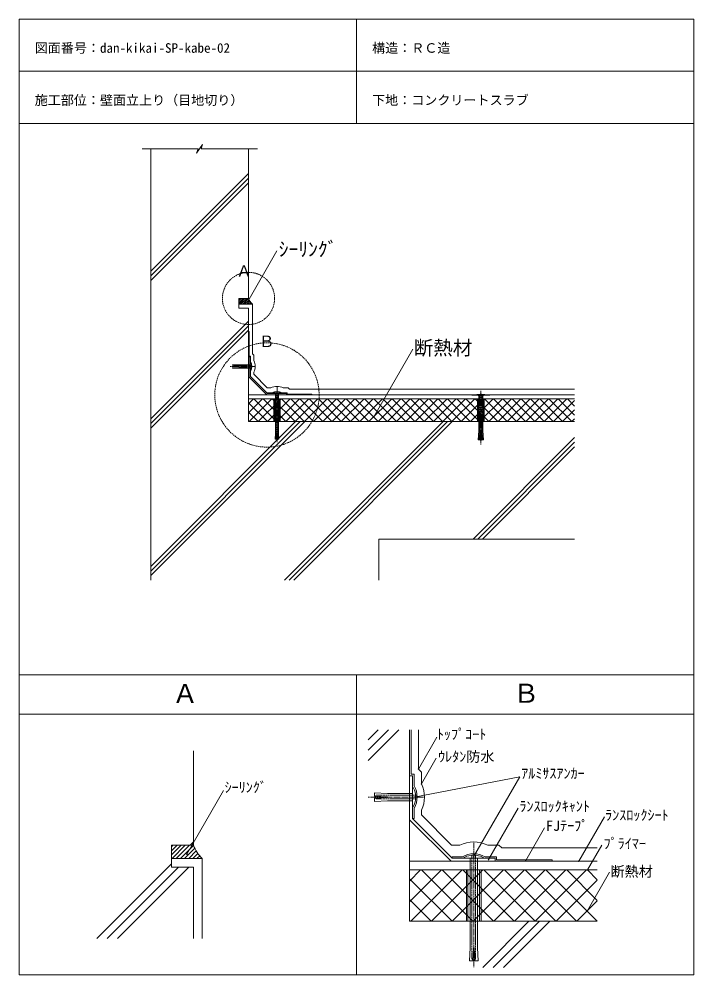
# Model space of a CAD drawing. Units: millimetres, scale not verified. Extents: x -517 to 518, y -673 to 792.
import ezdxf
from ezdxf.enums import TextEntityAlignment as Align

# ---------------------------------------------------------------- set-up
doc = ezdxf.new("R2010")
doc.units = ezdxf.units.MM
doc.header["$PDMODE"] = 32
doc.header["$PDSIZE"] = 0.8
for name, pattern in [('CHAIN2', [12, 9, -1, 1, -1]), ('DASHED1', [1.8, 1.2, -0.6]), ('DASHED2', [3, 2, -1])]:
    doc.linetypes.add(name, pattern=pattern)
doc.layers.add('0-0', color=1, linetype='Continuous', lineweight=13)
doc.styles.add('ＭＳ ゴシック', font='')
doc.styles.get('ＭＳ ゴシック').set_extended_font_data('MS Gothic')

msp = doc.modelspace()

# ---------------------------------------------------------------- linework, layer by layer
at = {"layer": '0-0', "color": 7}
for p, q in [((-516.864, 792.357), (-516.864, -673.469)), ((-516.864, 792.357), (517.853, 792.357)), ((0.494, 792.357), (0.494, 632.357)), ((517.853, 792.357), (517.853, -673.469)), ((-516.864, 712.357), (517.853, 712.357)), ((-516.864, 632.357), (517.853, 632.357)), ((-328.133, 593.433), (-242.278, 593.433)), ((-315.075, 593.433), (-315.075, -68.008)), ((-235.486, 599.986), (-237.871, 593.433)), ((-237.871, 593.433), (-151.475, 593.433)), ((-165.075, 363.992), (-165.075, 593.433)), ((-315.075, 405.541), (-165.075, 555.541)), ((-315.075, 398.47), (-165.075, 548.47)), ((-315.075, 391.399), (-165.075, 541.399)), ((-166.38, 359.411), (-121.586, 436.996)), ((-180.075, 363.992), (-165.075, 363.992)), ((-180.075, 348.992), (-180.075, 363.992)), ((-165.075, 348.992), (-180.075, 348.992)), ((-165.075, 174.992), (-165.075, 348.992)), ((-315.075, 179.267), (-165.075, 329.267)), ((-315.075, 172.196), (-165.075, 322.196)), ((-315.075, 165.125), (-165.075, 315.125)), ((27.173, 182.492), (86.931, 285.996)), ((-164.075, 275.277), (-162.075, 275.277)), ((-162.075, 267.44), (-162.075, 275.277)), ((-162.075, 245.105), (-162.075, 251.941)), ((-163.075, 245.105), (-162.075, 245.105)), ((-135.962, 217.992), (-135.962, 218.992)), ((-135.962, 218.992), (-129.126, 218.992)), ((-113.626, 218.992), (-105.79, 218.992)), ((-105.79, 216.992), (-105.79, 218.992)), ((-105.79, 216.992), (-67.962, 216.992)), ((-67.962, 216.992), (-67.962, 215.992)), ((-315.075, -47.007), (-93.075, 174.992)), ((-315.075, -54.078), (-86.004, 174.992)), ((-315.075, -61.149), (-78.933, 174.992)), ((-165.075, 174.992), (334.925, 174.992)), ((-109.801, -68.008), (133.199, 174.992)), ((-102.73, -68.008), (140.27, 174.992)), ((-95.659, -68.008), (147.341, 174.992)), ((179.473, -5.008), (334.925, 150.445)), ((186.544, -5.008), (334.925, 143.374)), ((193.615, -5.008), (334.925, 136.302)), ((34.925, -5.008), (334.925, -5.008)), ((34.925, -5.008), (34.925, -68.008)), ((-516.864, -213.469), (517.853, -213.469)), ((0.494, -213.469), (0.494, -673.469)), ((-516.864, -273.469), (517.853, -273.469)), ((18.299, -312.967), (33.764, -297.502)), ((18.299, -328.877), (49.674, -297.502)), ((18.299, -344.787), (65.584, -297.502)), ((81.944, -591.33), (81.944, -297.502)), ((84.194, -365.691), (84.194, -297.502)), ((95.444, -357.816), (123.604, -309.042)), ((-249.495, -474.73), (-249.495, -329.814)), ((99.944, -380.701), (122.84, -341.044)), ((84.194, -365.691), (88.694, -365.691)), ((88.694, -383.322), (88.694, -365.691)), ((88.987, -400.726), (250.919, -369.657)), ((180.097, -492.326), (250.919, -369.657)), ((-259.657, -488.291), (-203.24, -390.574)), ((88.694, -433.577), (88.694, -418.196)), ((202.978, -496.538), (248.501, -417.691)), ((86.444, -433.577), (88.694, -433.577)), ((341.186, -499.08), (380.554, -430.892)), ((260.107, -498.044), (289.021, -447.964)), ((-254.614, -474.73), (-249.495, -469.611)), ((354.686, -512.58), (376.751, -474.363)), ((147.448, -494.58), (147.448, -492.33)), ((147.448, -492.33), (162.829, -492.33)), ((197.703, -492.33), (215.334, -492.33)), ((215.334, -496.83), (215.334, -492.33)), ((215.334, -496.83), (300.448, -496.83)), ((300.448, -496.83), (300.448, -499.08)), ((-397.76, -617.875), (-283.245, -503.361)), ((-381.85, -617.875), (-272.454, -508.48)), ((-365.94, -617.875), (-256.544, -508.48)), ((-249.495, -617.875), (-249.495, -508.48)), ((354.062, -575.596), (388.651, -515.685)), ((81.944, -591.33), (369.796, -591.33)), ((194.02, -662.274), (264.963, -591.33)), ((209.93, -662.274), (280.873, -591.33)), ((225.84, -662.274), (296.783, -591.33)), ((-516.864, -673.469), (517.853, -673.469))]:
    msp.add_line(p, q, dxfattribs=at)
at = {"layer": '0-0', "color": 2}
for p, q in [((-180.075, 357.391), (-173.474, 363.992)), ((-180.075, 360.22), (-176.302, 363.992)), ((-180.075, 363.048), (-179.131, 363.992)), ((-179.645, 354.992), (-170.645, 363.992)), ((-176.817, 354.992), (-167.817, 363.992)), ((-173.988, 354.992), (-165.05, 363.931)), ((-171.16, 354.992), (-164.178, 361.975)), ((-168.332, 354.992), (-163.175, 360.149)), ((-165.503, 354.992), (-162.052, 358.444)), ((-162.675, 354.992), (-160.813, 356.854)), ((-159.846, 354.992), (-159.462, 355.376)), ((-283.245, -489.581), (-268.394, -474.73)), ((-283.245, -483.217), (-274.758, -474.73)), ((-283.245, -476.853), (-281.122, -474.73)), ((-282.28, -494.98), (-262.03, -474.73)), ((-275.916, -494.98), (-255.666, -474.73)), ((-269.552, -494.98), (-249.441, -474.868)), ((-263.188, -494.98), (-247.478, -479.269)), ((-256.824, -494.98), (-245.222, -483.377)), ((-250.46, -494.98), (-242.694, -487.213)), ((-244.096, -494.98), (-239.907, -490.79)), ((-237.732, -494.98), (-236.868, -494.115))]:
    msp.add_line(p, q, dxfattribs=at)
at = {"layer": '0-0', "color": 4}
for p, q in [((-159.075, 354.992), (-180.075, 354.992)), ((-159.075, 354.992), (-159.075, 278.777)), ((-157.075, 247.59), (-157.075, 250.776)), ((-111.819, 226.992), (-104.29, 226.992)), ((95.444, -297.502), (95.444, -357.816)), ((99.944, -427.985), (99.944, -420.817)), ((201.77, -474.33), (218.709, -474.33)), ((218.709, -474.33), (223.209, -478.83)), ((223.209, -478.83), (369.796, -478.83)), ((-235.995, -494.98), (-283.245, -494.98)), ((-235.995, -494.98), (-235.995, -617.875))]:
    msp.add_line(p, q, dxfattribs=at)
at = {"layer": '0-0', "color": 134}
for p, q in [((-165.075, 274.277), (-165.075, 244.277)), ((-163.075, 245.105), (-135.962, 217.992)), ((-135.962, 217.992), (-106.79, 217.992)), ((81.944, -367.941), (81.944, -435.441)), ((86.444, -433.577), (147.448, -494.58)), ((147.448, -494.58), (213.084, -494.58))]:
    msp.add_line(p, q, dxfattribs=at)
at = {"layer": '0-0'}
for p, q in [((-163.075, 262.191), (-163.075, 267.191)), ((-189.075, 259.691), (-188.389, 260.376)), ((-189.075, 259.691), (-188.389, 259.005)), ((-189.037, 260.41), (-188.919, 262.654)), ((-180.075, 259.941), (-189.037, 260.41)), ((-180.075, 259.441), (-189.037, 258.971)), ((-188.919, 256.727), (-189.037, 258.971)), ((-180.075, 262.191), (-188.919, 262.654)), ((-180.075, 257.191), (-188.919, 256.727)), ((-180.075, 262.191), (-163.075, 262.191)), ((-180.075, 259.441), (-180.075, 259.941)), ((-180.075, 257.191), (-163.075, 257.191)), ((-163.075, 257.191), (-163.075, 252.191)), ((-161.075, 261.516), (-161.075, 257.866)), ((-123.201, 219.992), (-119.551, 219.992)), ((-113.876, 217.992), (-128.876, 217.992)), ((-125.376, 174.992), (-125.376, 209.992)), ((-123.876, 217.965), (-123.876, 217.992)), ((-123.876, 156.992), (-123.876, 217.992)), ((-118.876, 156.992), (-118.876, 217.992)), ((-117.376, 209.992), (-117.376, 174.992)), ((206.199, 216.242), (176.199, 216.242)), ((176.199, 216.242), (176.199, 215.992)), ((176.199, 215.992), (206.199, 215.992)), ((177.199, 215.992), (177.449, 215.742)), ((188.199, 214.598), (187.054, 215.742)), ((187.199, 174.992), (187.199, 209.992)), ((188.199, 184.598), (188.199, 214.598)), ((194.199, 214.598), (188.199, 214.598)), ((194.199, 214.598), (195.344, 215.742)), ((194.199, 214.598), (194.199, 160.731)), ((195.199, 209.992), (195.199, 174.992)), ((197.199, 216.242), (196.949, 216.492)), ((206.199, 216.242), (206.199, 215.992)), ((-123.876, 156.992), (-124.34, 148.148)), ((-122.096, 148.03), (-124.34, 148.148)), ((-121.626, 156.992), (-122.096, 148.03)), ((-121.376, 147.992), (-122.062, 148.678)), ((-121.126, 156.992), (-121.626, 156.992)), ((-121.376, 147.992), (-120.69, 148.678)), ((-121.126, 156.992), (-120.656, 148.03)), ((-118.412, 148.148), (-120.656, 148.03)), ((-118.876, 156.992), (-118.412, 148.148)), ((189.99, 146.784), (187.002, 147.046)), ((190.096, 147.992), (187.107, 148.254)), ((190.227, 149.492), (187.239, 149.754)), ((190.358, 150.992), (187.37, 151.254)), ((190.49, 152.492), (187.501, 152.754)), ((190.621, 153.992), (187.632, 154.254)), ((190.752, 155.492), (187.764, 155.754)), ((190.883, 156.992), (187.895, 157.254)), ((191.015, 158.492), (188.026, 158.754)), ((191.199, 146.492), (189.699, 149.09)), ((190.949, 157.742), (189.99, 146.784)), ((191.449, 157.742), (190.949, 157.742)), ((191.383, 158.492), (191.015, 158.492)), ((191.199, 146.492), (192.699, 149.09)), ((191.383, 158.492), (194.372, 158.754)), ((191.449, 157.742), (192.408, 146.784)), ((191.515, 156.992), (194.503, 157.254)), ((191.646, 155.492), (194.634, 155.754)), ((191.777, 153.992), (194.766, 154.254)), ((191.908, 152.492), (194.897, 152.754)), ((192.039, 150.992), (195.028, 151.254)), ((192.171, 149.492), (195.159, 149.754)), ((192.302, 147.992), (195.291, 148.254)), ((192.408, 146.784), (195.396, 147.046)), ((194.199, 160.731), (195.396, 147.046)), ((28.029, -399.139), (28.294, -394.091)), ((48.194, -395.134), (28.294, -394.091)), ((48.194, -395.134), (86.444, -395.134)), ((86.444, -395.134), (86.444, -383.884)), ((27.944, -400.759), (29.487, -399.216)), ((27.944, -400.759), (29.487, -402.302)), ((48.194, -400.196), (28.029, -399.139)), ((48.194, -401.321), (28.029, -402.378)), ((28.294, -407.427), (28.029, -402.378)), ((48.194, -406.384), (28.294, -407.427)), ((48.194, -401.321), (48.194, -400.196)), ((48.194, -406.384), (86.444, -406.384)), ((86.444, -406.384), (86.444, -417.634)), ((90.944, -396.653), (90.944, -404.865)), ((197.141, -494.58), (163.391, -494.58)), ((174.641, -494.641), (174.641, -494.58)), ((174.641, -631.83), (174.641, -494.58)), ((176.16, -490.08), (184.372, -490.08)), ((185.891, -631.83), (185.891, -494.58)), ((171.266, -591.33), (171.266, -512.58)), ((189.266, -512.58), (189.266, -591.33)), ((174.641, -631.83), (173.598, -651.731)), ((179.704, -631.83), (178.647, -651.995)), ((180.829, -631.83), (179.704, -631.83)), ((180.829, -631.83), (181.885, -651.995)), ((185.891, -631.83), (186.934, -651.731)), ((178.647, -651.995), (173.598, -651.731)), ((180.266, -652.08), (178.723, -650.537)), ((180.266, -652.08), (181.809, -650.537)), ((186.934, -651.731), (181.885, -651.995))]:
    msp.add_line(p, q, dxfattribs=at)
at = {"layer": '0-0', "linetype": 'CHAIN2'}
for p, q in [((-155.584, 259.691), (-193.361, 259.691)), ((-121.376, 228.547), (-121.376, 143.462)), ((191.199, 222.407), (191.199, 140.067)), ((103.297, -400.759), (18.299, -400.759)), ((180.266, -470.831), (180.266, -662.274))]:
    msp.add_line(p, q, dxfattribs=at)
at = {"layer": '0-0', "linetype": 'DASHED1'}
for p, q in [((-188.389, 260.376), (-187.825, 260.941)), ((-188.389, 259.005), (-187.825, 258.441)), ((-161.075, 260.941), (-187.825, 260.941)), ((-161.075, 258.441), (-187.825, 258.441)), ((-122.626, 219.992), (-122.626, 149.242)), ((-120.126, 219.992), (-120.126, 149.242)), ((189.699, 216.492), (189.699, 149.09)), ((192.699, 216.492), (192.699, 149.09)), ((-122.062, 148.678), (-122.626, 149.242)), ((-120.69, 148.678), (-120.126, 149.242)), ((29.487, -399.216), (30.757, -397.946)), ((29.487, -402.302), (30.757, -403.571)), ((90.944, -397.946), (30.757, -397.946)), ((90.944, -403.571), (30.757, -403.571)), ((177.454, -490.08), (177.454, -649.268)), ((183.079, -490.08), (183.079, -649.268)), ((178.723, -650.537), (177.454, -649.268)), ((181.809, -650.537), (183.079, -649.268))]:
    msp.add_line(p, q, dxfattribs=at)
at = {"layer": '0-0', "color": 3}
for p, q in [((-165.075, 215.992), (334.925, 215.992)), ((81.944, -499.08), (369.796, -499.08))]:
    msp.add_line(p, q, dxfattribs=at)
at = {"layer": '0-0', "color": 6}
for p, q in [((-165.075, 202.466), (-157.548, 209.992)), ((-165.075, 188.323), (-143.406, 209.992)), ((-165.075, 209.992), (-165.075, 174.992)), ((334.925, 209.992), (-165.075, 209.992)), ((-164.264, 174.992), (-129.264, 209.992)), ((-156.993, 209.992), (-121.993, 174.992)), ((-150.121, 174.992), (-115.121, 209.992)), ((-142.851, 209.992), (-107.851, 174.992)), ((-135.979, 174.992), (-100.979, 209.992)), ((-128.709, 209.992), (-93.709, 174.992)), ((-121.837, 174.992), (-86.837, 209.992)), ((-114.567, 209.992), (-79.567, 174.992)), ((-107.695, 174.992), (-72.695, 209.992)), ((-100.425, 209.992), (-65.425, 174.992)), ((-93.553, 174.992), (-58.553, 209.992)), ((-86.283, 209.992), (-51.283, 174.992)), ((-79.411, 174.992), (-44.411, 209.992)), ((-72.14, 209.992), (-37.14, 174.992)), ((-65.269, 174.992), (-30.269, 209.992)), ((-57.998, 209.992), (-22.998, 174.992)), ((-51.126, 174.992), (-16.126, 209.992)), ((-43.856, 209.992), (-8.856, 174.992)), ((-36.984, 174.992), (-1.984, 209.992)), ((-29.714, 209.992), (5.286, 174.992)), ((-22.842, 174.992), (12.158, 209.992)), ((-15.572, 209.992), (19.428, 174.992)), ((-8.7, 174.992), (26.3, 209.992)), ((-1.43, 209.992), (33.57, 174.992)), ((5.442, 174.992), (40.442, 209.992)), ((12.712, 209.992), (47.712, 174.992)), ((19.584, 174.992), (54.584, 209.992)), ((26.854, 209.992), (61.854, 174.992)), ((33.726, 174.992), (68.726, 209.992)), ((40.997, 209.992), (75.997, 174.992)), ((47.868, 174.992), (82.868, 209.992)), ((55.139, 209.992), (90.139, 174.992)), ((62.011, 174.992), (97.011, 209.992)), ((69.281, 209.992), (104.281, 174.992)), ((76.153, 174.992), (111.153, 209.992)), ((83.423, 209.992), (118.423, 174.992)), ((90.295, 174.992), (125.295, 209.992)), ((97.565, 209.992), (132.565, 174.992)), ((104.437, 174.992), (139.437, 209.992)), ((111.707, 209.992), (146.707, 174.992)), ((118.579, 174.992), (153.579, 209.992)), ((125.849, 209.992), (160.849, 174.992)), ((132.721, 174.992), (167.721, 209.992)), ((139.992, 209.992), (174.992, 174.992)), ((146.863, 174.992), (181.863, 209.992)), ((154.134, 209.992), (189.134, 174.992)), ((161.006, 174.992), (196.006, 209.992)), ((168.276, 209.992), (203.276, 174.992)), ((175.148, 174.992), (210.148, 209.992)), ((182.418, 209.992), (217.418, 174.992)), ((189.29, 174.992), (224.29, 209.992)), ((196.56, 209.992), (231.56, 174.992)), ((203.432, 174.992), (238.432, 209.992)), ((210.702, 209.992), (245.702, 174.992)), ((217.574, 174.992), (252.574, 209.992)), ((224.844, 209.992), (259.844, 174.992)), ((231.716, 174.992), (266.716, 209.992)), ((238.987, 209.992), (273.987, 174.992)), ((245.858, 174.992), (280.858, 209.992)), ((253.129, 209.992), (288.129, 174.992)), ((260.001, 174.992), (295.001, 209.992)), ((267.271, 209.992), (302.271, 174.992)), ((274.143, 174.992), (309.143, 209.992)), ((281.413, 209.992), (316.413, 174.992)), ((288.285, 174.992), (323.285, 209.992)), ((295.555, 209.992), (330.555, 174.992)), ((302.427, 174.992), (334.925, 207.491)), ((309.697, 209.992), (334.925, 184.764)), ((323.839, 209.992), (334.925, 198.906)), ((-165.075, 203.931), (-136.135, 174.992)), ((316.569, 174.992), (334.925, 193.349)), ((-165.075, 189.789), (-150.278, 174.992)), ((330.711, 174.992), (334.925, 179.207)), ((-165.075, 175.647), (-164.42, 174.992)), ((81.944, -529.515), (98.88, -512.58)), ((81.944, -561.335), (130.699, -512.58)), ((81.944, -512.58), (81.944, -591.33)), ((369.796, -512.58), (81.944, -512.58)), ((83.769, -591.33), (162.519, -512.58)), ((100.127, -512.58), (178.877, -591.33)), ((115.589, -591.33), (194.339, -512.58)), ((131.947, -512.58), (210.697, -591.33)), ((147.409, -591.33), (226.159, -512.58)), ((163.767, -512.58), (242.517, -591.33)), ((179.229, -591.33), (257.979, -512.58)), ((195.587, -512.58), (274.337, -591.33)), ((211.048, -591.33), (289.798, -512.58)), ((227.406, -512.58), (306.156, -591.33)), ((242.868, -591.33), (321.618, -512.58)), ((259.226, -512.58), (337.976, -591.33)), ((274.688, -591.33), (353.438, -512.58)), ((291.046, -512.58), (369.796, -591.33)), ((322.866, -512.58), (369.796, -559.51)), ((354.686, -512.58), (369.796, -527.691)), ((81.944, -526.217), (147.057, -591.33)), ((306.508, -591.33), (369.796, -528.042)), ((81.944, -558.037), (115.238, -591.33)), ((338.328, -591.33), (369.796, -559.862)), ((81.944, -589.857), (83.418, -591.33)), ((81.944, -591.33), (369.796, -591.33))]:
    msp.add_line(p, q, dxfattribs=at)
at = {"layer": '0-0', "color": 7}
for points in [[(-235.486, 599.986), (-244.663, 586.879), (-242.278, 593.433)], [(-164.075, 275.277), (-164.075, 313.105), (-165.075, 313.105)], [(-249.495, -508.48), (-283.245, -508.48), (-283.245, -474.73), (-249.495, -474.73)]]:
    msp.add_lwpolyline(points, dxfattribs=at)
at = {"layer": '0-0', "color": 4}
for points in [[(-157.075, 268.605), (-157.075, 276.777), (-159.075, 278.777)], [(-157.075, 247.59), (-136.477, 226.992), (-130.933, 226.992)], [(-104.29, 226.992), (-102.29, 224.992), (334.925, 224.992)], [(99.944, -380.701), (99.944, -362.316), (95.444, -357.816)], [(99.944, -427.985), (146.29, -474.33), (158.762, -474.33)]]:
    msp.add_lwpolyline(points, dxfattribs=at)
at = {"layer": '0-0', "color": 134}
for points in [[(-165.075, 274.277), (-163.075, 274.277), (-163.075, 245.105)], [(-165.075, 244.277), (-136.79, 215.992), (-106.79, 215.992), (-106.79, 217.992)], [(81.944, -367.941), (86.444, -367.941), (86.444, -433.577)], [(81.944, -435.441), (145.584, -499.08), (213.084, -499.08), (213.084, -494.58)]]:
    msp.add_lwpolyline(points, dxfattribs=at)
at = {"layer": '0-0'}
for points in [[(-116.376, 174.992), (-126.376, 174.992), (-126.376, 209.992), (-116.376, 209.992)], [(196.199, 174.992), (186.199, 174.992), (186.199, 209.992), (196.199, 209.992)], [(191.516, -591.33), (169.016, -591.33), (169.016, -512.58), (191.516, -512.58)]]:
    msp.add_lwpolyline(points, close=True, dxfattribs=at)
for points in [[(205.199, 215.992), (204.949, 215.742), (177.449, 215.742)], [(185.199, 216.242), (185.449, 216.492), (196.949, 216.492)], [(188.199, 184.598), (188.199, 160.731), (187.002, 147.046)]]:
    msp.add_lwpolyline(points, dxfattribs=at)
at = {"layer": '0-0', "linetype": 'DASHED2'}
for centre, radius in [((-165.075, 363.992), 40), ((-136.79, 215.992), 80)]:
    msp.add_circle(centre, radius, dxfattribs=at)
at = {"layer": '0-0', "color": 2}
for centre, radius in [((-141.255, 373.372), 25.6), ((-195.901, -453.625), 57.599)]:
    msp.add_arc(centre, radius, 201.49359, 225.88654, dxfattribs=at)
at = {"layer": '0-0'}
for centre, major_axis, ratio, start_param, end_param in [((-189.075, 259.691), (-28.121, 0), 0.7, 3.23442854, 3.53247602), ((-189.075, 259.691), (-28.121, 0), 0.7, 2.75070929, 3.04875677), ((-163.075, 267.191), (0, 7.42), 0.5, 3.71090584, 3.76576118), ((-163.075, 252.191), (0, 7.42), 0.5, 5.65901678, 5.71387212), ((-161.075, 259.691), (0, 2), 0.125, 3.88027527, 5.54450269), ((-121.376, 191.992), (0, -28.121), 0.7, 3.23442854, 3.53247602), ((-121.376, 219.992), (-2, 0), 0.125, 3.88027527, 5.54450269), ((-128.876, 217.992), (-7.42, 0), 0.5, 3.71090584, 3.76576118), ((-113.876, 217.992), (-7.42, 0), 0.5, 5.65901678, 5.71387212), ((-121.376, 191.992), (0, -28.121), 0.7, 2.75793057, 3.04875677), ((-121.376, 191.992), (0, -28.121), 0.7, 2.75070929, 2.75793057), ((191.199, 216.598), (-2.25, 0), 0.222222, 3.6087696, 5.81600836), ((183.699, 214.598), (-7.17, 0), 0.482567, 3.72102772, 3.84010414), ((198.699, 214.598), (-7.17, 0), 0.482567, 5.58467382, 5.70375024), ((27.944, -400.759), (-63.272, 0), 0.7, 3.23442854, 3.53247602), ((27.944, -400.759), (-63.272, 0), 0.7, 2.75070929, 3.04875677), ((86.444, -383.884), (0, 16.696), 0.5, 3.71090584, 3.76576118), ((86.444, -417.634), (0, 16.696), 0.5, 5.65901678, 5.71387212), ((90.944, -400.759), (0, 4.5), 0.125, 3.88027527, 5.54450269), ((180.266, -553.08), (0, -63.272), 0.7, 3.23442854, 3.53247602), ((180.266, -490.08), (-4.5, 0), 0.125, 3.88027527, 5.54450269), ((163.391, -494.58), (-16.696, 0), 0.5, 3.71090584, 3.76576118), ((197.141, -494.58), (-16.696, 0), 0.5, 5.65901678, 5.71387212), ((180.266, -553.08), (0, -63.272), 0.7, 2.75793057, 3.04875677), ((180.266, -553.08), (0, -63.272), 0.7, 2.75070929, 2.75793057)]:
    msp.add_ellipse(centre, major_axis=major_axis, ratio=ratio, start_param=start_param, end_param=end_param, dxfattribs=at)
at = {"layer": '0-0', "color": 7}
for centre, major_axis in [((-189.075, 259.691), (-29.121, 0)), ((-121.376, 191.992), (0, -29.121)), ((27.944, -400.759), (-65.522, 0)), ((180.266, -553.08), (0, -65.522))]:
    msp.add_ellipse(centre, major_axis=major_axis, ratio=0.710302, start_param=2.75756449, end_param=3.52562082, dxfattribs=at)
at = {"layer": '0-0', "color": 4}
for centre, major_axis, ratio, start_param, end_param in [((-189.075, 259.691), (-34.121, 0), 0.752753, 2.7871391, 3.49604621), ((-121.376, 191.992), (0, -37.121), 0.772735, 2.80190909, 3.48127621), ((27.944, -400.759), (-76.772, 0), 0.752753, 2.7871391, 3.49604621), ((180.266, -553.08), (0, -83.522), 0.772735, 2.80190909, 3.48127621)]:
    msp.add_ellipse(centre, major_axis=major_axis, ratio=ratio, start_param=start_param, end_param=end_param, dxfattribs=at)
at = {"layer": '0-0', "color": 7}
for p in [(-166.38, 359.411), (27.173, 182.492), (95.444, -357.816), (99.944, -380.701), (88.987, -400.726), (-259.657, -488.291), (180.097, -492.326), (202.978, -496.538), (260.107, -498.044), (341.186, -499.08), (354.686, -512.58), (354.062, -575.596)]:
    msp.add_point(p, dxfattribs=at)

# ---------------------------------------------------------------- texts
at = {"layer": '0-0', "color": 7, "style": 'ＭＳ ゴシック'}
for s, height, p in [('図面番号：dan-kikai-SP-kabe-02', 14.66, (-492.864, 736.357)), ('構造：ＲＣ造', 14.66, (24.494, 736.357)), ('施工部位：壁面立上り（目地切り）', 14.66, (-492.864, 656.357)), ('下地：コンクリートスラブ', 14.66, (24.494, 656.357)), ('ｼｰﾘﾝｸﾞ', 21.99, (-118.749, 421.945)), ('Ａ', 17.6, (-183.984, 391.947)), ('Ｂ', 17.6, (-149.185, 284.071)), ('断熱材', 21.99, (88.115, 270.681)), ('Ａ', 29.33, (-282.268, -265.32)), ('Ｂ', 29.33, (240.689, -264.973)), ('ﾄｯﾌﾟｺｰﾄ', 15.85, (123.841, -316.997)), ('ｳﾚﾀﾝ防水', 15.85, (125.602, -351.327)), ('ｱﾙﾐｻｽｱﾝｶｰ', 15.85, (253.09, -377.101)), ('ｼｰﾘﾝｸﾞ', 15.85, (-201.716, -398.473)), ('ﾗﾝｽﾛｯｸｷｬﾝﾄ', 15.85, (250.335, -427.544)), ('ﾗﾝｽﾛｯｸｼｰﾄ', 15.85, (381.79, -441.064)), ('FJﾃｰﾌﾟ', 15.85, (291.159, -457.347)), ('ﾌﾟﾗｲﾏｰ', 15.85, (379.423, -484.615)), ('断熱材', 15.85, (389.952, -527.573))]:
    msp.add_text(s, height=height, dxfattribs=at).set_placement(p, align=Align.BOTTOM_LEFT)

doc.saveas('drawing.dxf')
